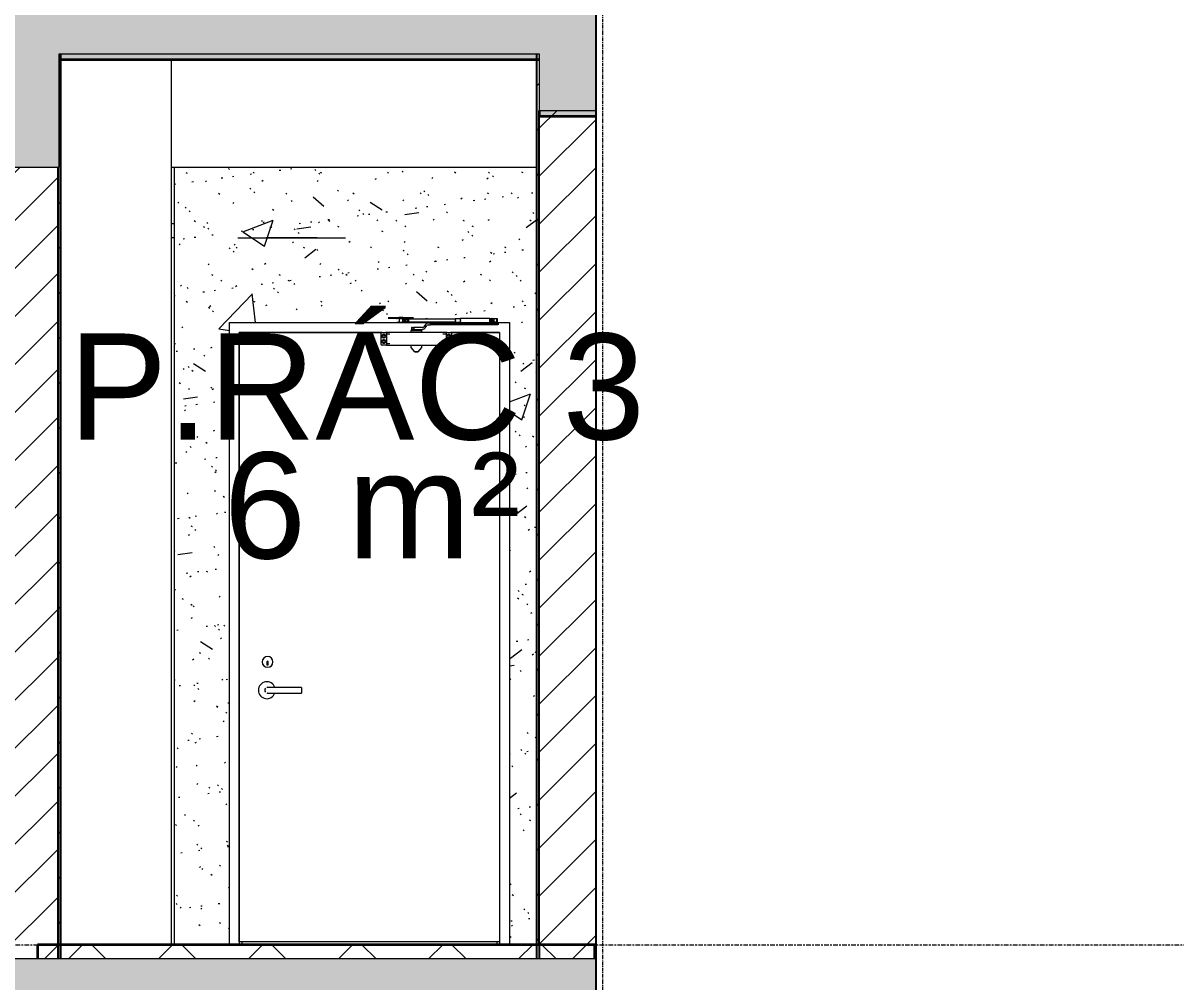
# Model space of a CAD drawing. Header units: millimetres. Extents: x 3451 to 201731, y -8641 to 35300.
# Drawn here: x 147142 to 151216, y 19068 to 22459 of the extents above; entities that cross this region are included whole.
import ezdxf

# ---------------------------------------------------------------- set-up
doc = ezdxf.new("R2010")
doc.units = ezdxf.units.MM
doc.linetypes.add('Centre', pattern=[31.75, 6.35, -4.7625, 15.875, -4.7625])
doc.linetypes.add('Grid Line', pattern=[22.225, 12.7, -3.175, 3.175, -3.175])
for name, color, linetype, lineweight in [('0-2', 50, 'Continuous', 5), ('A-AREA-IDEN', 2, 'Continuous', 9), ('A-CLNG', 13, 'Continuous', 9), ('A-DETL-GENF-1', 7, 'Continuous', 9), ('A-DETL-MEDM', 33, 'Continuous', 25), ('A-DETL-THIN', 151, 'Continuous', 9), ('A-DOOR', 31, 'Continuous', 9), ('A-DOOR-FRAM', 31, 'Continuous', 9), ('A-FLOR-1', 10, 'Continuous', 35), ('A-FLOR-3', 192, 'Continuous', 35), ('A-FLOR-LEVL-2', 51, 'Centre', 9), ('A-FLOR-PATT-1', 7, 'Continuous', 9), ('A-FLOR-PATT-3', 8, 'Continuous', 9), ('A-WALL', 113, 'Continuous', 9), ('A-WALL-1', 113, 'Continuous', 25), ('A-WALL-PATT-4', 111, 'Continuous', 9), ('E-LITE-EQPM', 33, 'Continuous', 9), ('I-WALL', 2, 'Continuous', 9), ('I-WALL-2', 2, 'Continuous', 25), ('S-BEAM-1', 12, 'Continuous', 5), ('S-BEAM-2', 10, 'Continuous', 35), ('S-BEAM-3', 7, 'Continuous', 9), ('S-GRID-1', 1, 'Grid Line', 9)]:
    doc.layers.add(name, color=color, linetype=linetype, lineweight=lineweight)
doc.styles.add('Arial_1', font='arial.ttf', dxfattribs={"height": 375})
pattern_1 = [(45, (148640.78, 14125), (-79.5495, 79.5495), [])]
pattern_2 = [(45, (148640.78, 14125), (-84.8528, 84.8528), [])]

# ---------------------------------------------------------------- blocks, each defined once
blk = doc.blocks.new('NCV_TKTC_KET CAU_rvt-2-TKCS_MẶT CẮT D')
at = {"layer": 'A-FLOR-PATT-1'}
h = blk.add_hatch(color=256, dxfattribs=at)
h.paths.add_polyline_path([(-37572.1, 22330), (-35537.4, 22330), (-35537.4, 22350), (-37938.6, 22350), (-37938.6, 22330)])
h.paths.add_polyline_path([(-66835.3, 22330), (-65032.3, 22330), (-65032.3, 22350), (-66835.3, 22350)])
h.paths.add_polyline_path([(-24866.9, 22330), (-24836.9, 22330), (-24836.9, 22350), (-28836.9, 22350), (-28836.9, 22330), (-25163.7, 22330)])
h.paths.add_polyline_path([(-58634.9, 22330), (-56833.3, 22330), (-56833.3, 22350), (-58634.9, 22350)])
h.paths.add_polyline_path([(-53357.9, 22330), (-51661.9, 22330), (-51661.9, 22350), (-53357.9, 22350), (-53357.9, 22330.4)])
at = {"layer": 'S-BEAM-1'}
blk.add_hatch(color=256, dxfattribs=at).paths.add_polyline_path([(-51461.9, 22130), (-51461.9, 22150), (-51661.9, 22150), (-51661.9, 22130)])
at = {"layer": 'A-FLOR-1'}
blk.add_line((-53357.9, 22330), (-51661.9, 22330), dxfattribs=at)
at = {"layer": 'S-BEAM-2'}
for p, q in [((-51661.9, 22150), (-51661.9, 22130)), ((-51661.9, 22130), (-51461.9, 22130))]:
    blk.add_line(p, q, dxfattribs=at)
at = {"layer": 'S-BEAM-3'}
blk.add_line((-52961.9, 21950), (-51671.9, 21950), dxfattribs=at)
blk = doc.blocks.new('FD_02 - FD_03 - FD_03-KY THUAT-900x2200mm-V496-TKCS_MẶT CẮT D')
at = {"layer": 'A-DOOR'}
for p, q in [((-52195.8, 21418.5), (-52195.3, 21418.5)), ((-52195.8, 21415.5), (-52195.3, 21415.5)), ((-52195.3, 21418.5), (-52176.1, 21418.5)), ((-52195.3, 21415.5), (-52176.1, 21415.5)), ((-52176.1, 21418.5), (-52175.8, 21418.5)), ((-52176.1, 21415.5), (-52175.8, 21415.5)), ((-52175.7, 21418.5), (-52170.5, 21418.5)), ((-52175.7, 21415.5), (-52170.5, 21415.5)), ((-52170.5, 21418.5), (-52169.4, 21418.5)), ((-52170.5, 21415.5), (-52169.4, 21415.5)), ((-52169.4, 21418.5), (-52152.9, 21418.5)), ((-52169.4, 21415.5), (-52152.9, 21415.5)), ((-52163.8, 21414.5), (-52165.8, 21414.5)), ((-52165.8, 21414.5), (-52163.8, 21414.5)), ((-52156.4, 21414.5), (-52163.8, 21414.5)), ((-52157.3, 21414.5), (-52157.3, 21400.5)), ((-52157.3, 21400.5), (-52155.6, 21400.5)), ((-52157, 21400.5), (-52157.3, 21400.5)), ((-52156.7, 21414.5), (-52157, 21414.5)), ((-52157, 21414.5), (-52145.5, 21414.5)), ((-52145.5, 21400.5), (-52157, 21400.5)), ((-52156.8, 21420.3), (-52156.8, 21418.5)), ((-52155.8, 21415.5), (-52155.8, 21414.5)), ((-52150.8, 21418.5), (-52153.3, 21418.5)), ((-52153.3, 21418.5), (-52150.8, 21418.5)), ((-52150.8, 21415.5), (-52153.3, 21415.5)), ((-52153.3, 21415.5), (-52150.8, 21415.5)), ((-52150.8, 21415.5), (-52153.3, 21415.5)), ((-52153.3, 21415.5), (-52150.8, 21415.5)), ((-52152.9, 21418.5), (-52148.6, 21418.5)), ((-52152.9, 21418.5), (-52148.6, 21418.5)), ((-52148.6, 21417.5), (-52152.9, 21417.5)), ((-52152.9, 21415.5), (-52148.6, 21415.5)), ((-52152.9, 21415.5), (-52148.6, 21415.5)), ((-52150.8, 21418.5), (-52152.3, 21418.5)), ((-52152.3, 21418.5), (-52150.8, 21418.5)), ((-52150.8, 21420.3), (-52150.8, 21420.3)), ((-52150.8, 21420.3), (-52150.8, 21420.3)), ((-52150.8, 21418.5), (-52148.3, 21418.5)), ((-52148.3, 21418.5), (-52150.8, 21418.5)), ((-52150.8, 21418.5), (-52149.2, 21418.5)), ((-52149.2, 21418.5), (-52150.8, 21418.5)), ((-52150.8, 21415.5), (-52148.3, 21415.5)), ((-52148.3, 21415.5), (-52150.8, 21415.5)), ((-52150.8, 21415.5), (-52148.3, 21415.5)), ((-52148.3, 21415.5), (-52150.8, 21415.5)), ((-52148.6, 21418.5), (-52132.1, 21418.5)), ((-52148.6, 21415.5), (-52132.1, 21415.5)), ((-52145.8, 21414.5), (-52145.8, 21415.5)), ((-52145.5, 21414.5), (-52139.8, 21414.5)), ((-52145.5, 21414.5), (-52145.5, 21400.5)), ((-52139.8, 21400.5), (-52145.5, 21400.5)), ((-51958.8, 21412.5), (-52145.2, 21412.5)), ((-52145.2, 21402.5), (-51958.8, 21402.5)), ((-52144.8, 21418.5), (-52144.8, 21420.3)), ((-52144.3, 21400.5), (-52144.3, 21414.5)), ((-52141.2, 21410.8), (-52141.2, 21408.9)), ((-52141.2, 21406), (-52141.2, 21404.2)), ((-52137.8, 21414.5), (-52139.8, 21414.5)), ((-52139.5, 21411.5), (-52134.8, 21411.5)), ((-52136.4, 21411.5), (-52139.5, 21411.5)), ((-52139.5, 21403.5), (-52136.4, 21403.5)), ((-52134.8, 21403.5), (-52139.5, 21403.5)), ((-52135.8, 21414.5), (-52137.8, 21414.5)), ((-52137.8, 21414.5), (-52135.8, 21414.5)), ((-52135.2, 21411.5), (-52136.4, 21411.5)), ((-52136.4, 21403.5), (-52135.2, 21403.5)), ((-52134.8, 21411.5), (-52133.6, 21411.5)), ((-52133.6, 21403.5), (-52134.8, 21403.5)), ((-52133.6, 21411.5), (-52126.7, 21411.5)), ((-52126.7, 21403.5), (-52133.6, 21403.5)), ((-52132.1, 21418.5), (-52131, 21418.5)), ((-52132.1, 21415.5), (-52131, 21415.5)), ((-52131, 21418.5), (-52125.8, 21418.5)), ((-52131, 21415.5), (-52125.8, 21415.5)), ((-52126.7, 21403.5), (-52126.7, 21411.5)), ((-52125.7, 21418.5), (-52125.4, 21418.5)), ((-52125.7, 21415.5), (-52125.4, 21415.5)), ((-52125.4, 21418.5), (-52106.2, 21418.5)), ((-52125.4, 21415.5), (-52106.2, 21415.5)), ((-52106.2, 21418.5), (-52105.8, 21418.5)), ((-52106.2, 21415.5), (-52105.8, 21415.5)), ((-52064, 21392.9), (-52069.8, 21384.6)), ((-52054.2, 21398), (-52054.2, 21398)), ((-52045.8, 21398), (-52054.2, 21398)), ((-52054.2, 21392), (-52045.8, 21392)), ((-52045.8, 21392), (-52045.8, 21398)), ((-52045.8, 21398), (-51810.3, 21398)), ((-51810.3, 21392), (-52045.8, 21392)), ((-51941.4, 21413.5), (-51958.8, 21413.5)), ((-51958.8, 21401.5), (-51941.4, 21401.5)), ((-51836.7, 21414.5), (-51941.4, 21414.5)), ((-51941.4, 21400.5), (-51836.7, 21400.5)), ((-51837.6, 21414), (-51835.9, 21414)), ((-51835.9, 21401), (-51837.6, 21401)), ((-51835.9, 21414), (-51829, 21414)), ((-51835.9, 21414), (-51835.9, 21401)), ((-51835.9, 21401.4), (-51835.9, 21413.6)), ((-51835.9, 21413.6), (-51835.9, 21401.4)), ((-51829, 21401), (-51835.9, 21401)), ((-51829.6, 21414), (-51829, 21414)), ((-51829, 21401), (-51829.6, 21401)), ((-51829, 21414), (-51821.9, 21414)), ((-51821.9, 21401), (-51829, 21401)), ((-51823.3, 21401), (-51823.3, 21398)), ((-51822.1, 21401.2), (-51822.1, 21398)), ((-51821.9, 21414), (-51810.3, 21414)), ((-51821.9, 21414), (-51821.9, 21401)), ((-51810.3, 21401), (-51821.9, 21401)), ((-51813.5, 21398), (-51813.5, 21401)), ((-51812.3, 21398), (-51812.3, 21414)), ((-51810.3, 21398), (-51808.2, 21398)), ((-51810.3, 21398), (-51810.3, 21392)), ((-51808.2, 21392), (-51810.3, 21392)), ((-51809.8, 21401), (-51809.8, 21414)), ((-51805.8, 21392), (-51805.8, 21398)), ((-52217.1, 21365), (-52721.9, 21365)), ((-52721.9, 19210), (-52721.9, 21365)), ((-52220.1, 21323), (-52220.1, 21362)), ((-52217.1, 21365), (-52204.9, 21365)), ((-52202.1, 21365), (-52204.9, 21365)), ((-52204.9, 21365), (-52202.9, 21365)), ((-52202.5, 21365), (-52202.2, 21365)), ((-51990.1, 21365), (-52202.1, 21365)), ((-52202.1, 21365), (-52202.1, 21364.7)), ((-52202.1, 21364.7), (-52202.1, 21356.1)), ((-52190.1, 21359), (-52202.1, 21359)), ((-52202.1, 21356.1), (-52202.1, 21354.3)), ((-52202.1, 21354.3), (-52202.1, 21330.7)), ((-52115.7, 21372), (-52115.7, 21365)), ((-52115, 21372), (-52115.7, 21372)), ((-52115.7, 21372), (-52115, 21372)), ((-52115, 21372), (-52076.6, 21372)), ((-52113.6, 21382), (-52113.6, 21376)), ((-52111.4, 21382), (-52113.6, 21382)), ((-52113.6, 21382), (-52105.1, 21382)), ((-52105.1, 21376), (-52113.6, 21376)), ((-52113.6, 21376), (-52111.4, 21376)), ((-52106.2, 21384), (-52098.8, 21384)), ((-52106.2, 21384), (-52106.2, 21382)), ((-52106.2, 21376), (-52106.2, 21374)), ((-52102.5, 21374), (-52106.2, 21374)), ((-52074.7, 21382), (-52105.1, 21382)), ((-52105.1, 21382), (-52105.1, 21376)), ((-52105.1, 21376), (-52074.7, 21376)), ((-52105.1, 21374), (-52105.1, 21372)), ((-52104.8, 21374), (-52105.1, 21374)), ((-52105.1, 21374), (-52104.8, 21374)), ((-52103.9, 21374), (-52104.8, 21374)), ((-52104.8, 21374), (-52103.9, 21374)), ((-52093.8, 21374), (-52102.5, 21374)), ((-52102.5, 21374), (-52098.5, 21374)), ((-52098.8, 21374), (-52102.5, 21374)), ((-52098.8, 21384), (-52088.8, 21384)), ((-52098.8, 21384), (-52098.8, 21382)), ((-52098.8, 21376), (-52098.8, 21374)), ((-52093.8, 21374), (-52098.8, 21374)), ((-52098.5, 21374), (-52089.8, 21374)), ((-52087.4, 21374), (-52093.8, 21374)), ((-52088.8, 21374), (-52093.8, 21374)), ((-52089.8, 21374), (-52087.4, 21374)), ((-52088.8, 21384), (-52086.1, 21384)), ((-52088.8, 21384), (-52088.8, 21382)), ((-52088.8, 21376), (-52088.8, 21374)), ((-52087.4, 21374), (-52088.8, 21374)), ((-52087.4, 21374), (-52087.1, 21374)), ((-52087.1, 21374), (-52087.4, 21374)), ((-52086.1, 21374), (-52087.4, 21374)), ((-52087.1, 21372), (-52087.1, 21374)), ((-52086.1, 21382), (-52086.1, 21384)), ((-52086.1, 21374), (-52086.1, 21376)), ((-52076.6, 21372), (-52077.2, 21372)), ((-52076.6, 21365), (-52076.6, 21372)), ((-52064.9, 21381.1), (-52059.1, 21389.4)), ((-51990.1, 21359), (-52002.1, 21359)), ((-51987.4, 21365), (-51990.1, 21365)), ((-51990.1, 21364.7), (-51990.1, 21365)), ((-51990.1, 21356.1), (-51990.1, 21364.7)), ((-51990.1, 21354.3), (-51990.1, 21356.1)), ((-51990.1, 21330.7), (-51990.1, 21354.3)), ((-51990, 21365), (-51989.8, 21365)), ((-51989.3, 21365), (-51987.4, 21365)), ((-51987.4, 21365), (-51975.1, 21365)), ((-51801.9, 21365), (-51975.1, 21365)), ((-51972.1, 21362), (-51972.1, 21323)), ((-51801.9, 21365), (-51801.9, 19210)), ((-52204.9, 21320), (-52217.1, 21320)), ((-52202.9, 21320), (-52204.9, 21320)), ((-52202.2, 21320), (-52202.5, 21320)), ((-52202.1, 21330.7), (-52202.1, 21328.9)), ((-52202.1, 21328.9), (-52202.1, 21320.3)), ((-52202.1, 21326), (-52190.1, 21326)), ((-52202.1, 21320.3), (-52202.1, 21320)), ((-52202.1, 21320), (-51990.1, 21320)), ((-52115.6, 21320), (-52115.6, 21312.4)), ((-52115.4, 21311.7), (-52102.4, 21296.3)), ((-52089.9, 21296.3), (-52076.9, 21311.7)), ((-52076.6, 21312.4), (-52076.6, 21320)), ((-52002.1, 21326), (-51990.1, 21326)), ((-51990.1, 21328.9), (-51990.1, 21330.7)), ((-51990.1, 21320.3), (-51990.1, 21328.9)), ((-51990.1, 21320), (-51990.1, 21320.3)), ((-51989.8, 21320), (-51990, 21320)), ((-51987.4, 21320), (-51989.3, 21320)), ((-51975.1, 21320), (-51987.4, 21320)), ((-52096.1, 21296), (-52096.1, 21296)), ((-52096.1, 21296), (-52096.1, 21296)), ((-52622.9, 20188.3), (-52622.9, 20197.7)), ((-52621, 20188.3), (-52622.9, 20188.3)), ((-52621, 20197.7), (-52621, 20188.3)), ((-52501.9, 20110), (-52606.9, 20110)), ((-52606.9, 20090), (-52501.9, 20090)), ((-52501.9, 20110), (-52501.9, 20100)), ((-52501.9, 20100), (-52501.9, 20090)), ((-51801.9, 19210), (-52721.9, 19210))]:
    blk.add_line(p, q, dxfattribs=at)
at = {"layer": 'A-DOOR', "flags": 128}
for points in [[(-52126.7, 21411.5), (-52125.7, 21411), (-52124.9, 21410.4), (-52124.3, 21409.7), (-52123.8, 21409), (-52123.5, 21408.3), (-52123.4, 21407.5)], [(-52123.4, 21407.5), (-52123.5, 21406.7), (-52123.8, 21406), (-52124.3, 21405.3), (-52124.9, 21404.6), (-52125.7, 21404), (-52126.7, 21403.5)], [(-52126, 21407.5), (-52126.1, 21408.3), (-52126.3, 21409), (-52126.6, 21409.7)], [(-52126.6, 21405.3), (-52126.3, 21406), (-52126.1, 21406.7), (-52126, 21407.5)], [(-52217.1, 21365), (-52217.8, 21364.9), (-52218.4, 21364.7), (-52219, 21364.3), (-52219.5, 21363.9), (-52219.8, 21363.3), (-52220.1, 21362.7), (-52220.1, 21362)], [(-51972.1, 21362), (-51972.2, 21362.7), (-51972.4, 21363.3), (-51972.8, 21363.9), (-51973.3, 21364.3), (-51973.8, 21364.7), (-51974.5, 21364.9), (-51975.1, 21365)], [(-52220.1, 21323), (-52220.1, 21322.3), (-52219.8, 21321.7), (-52219.5, 21321.1), (-52219, 21320.7), (-52218.4, 21320.3), (-52217.8, 21320.1), (-52217.1, 21320)], [(-52115.4, 21311.7), (-52115.4, 21311.7), (-52115.4, 21311.8), (-52115.4, 21311.8), (-52115.5, 21311.8), (-52115.5, 21311.9), (-52115.5, 21311.9), (-52115.5, 21312), (-52115.5, 21312), (-52115.6, 21312), (-52115.6, 21312.1), (-52115.6, 21312.1), (-52115.6, 21312.2), (-52115.6, 21312.2), (-52115.6, 21312.3), (-52115.6, 21312.3), (-52115.6, 21312.3), (-52115.6, 21312.4), (-52115.6, 21312.4)], [(-52076.6, 21312.4), (-52076.6, 21312.4), (-52076.6, 21312.3), (-52076.6, 21312.3), (-52076.6, 21312.2), (-52076.6, 21312.2), (-52076.7, 21312.1), (-52076.7, 21312.1), (-52076.7, 21312.1), (-52076.7, 21312), (-52076.7, 21312), (-52076.7, 21311.9), (-52076.8, 21311.9), (-52076.8, 21311.9), (-52076.8, 21311.8), (-52076.8, 21311.8), (-52076.8, 21311.7), (-52076.9, 21311.7), (-52076.9, 21311.7)], [(-51975.1, 21320), (-51974.5, 21320.1), (-51973.8, 21320.3), (-51973.3, 21320.7), (-51972.8, 21321.1), (-51972.4, 21321.7), (-51972.2, 21322.3), (-51972.1, 21323)], [(-52101.7, 21296), (-52101.7, 21296), (-52101.8, 21296), (-52101.8, 21296), (-52101.8, 21296), (-52101.9, 21296), (-52101.9, 21296), (-52102, 21296), (-52102, 21296), (-52102, 21296.1), (-52102.1, 21296.1), (-52102.1, 21296.1), (-52102.1, 21296.1), (-52102.2, 21296.1), (-52102.2, 21296.1), (-52102.2, 21296.2), (-52102.2, 21296.2), (-52102.3, 21296.2), (-52102.3, 21296.2), (-52102.3, 21296.3), (-52102.4, 21296.3), (-52102.4, 21296.3), (-52102.4, 21296.3)], [(-52096.1, 21296), (-52096.3, 21296), (-52096.6, 21296), (-52096.8, 21296), (-52097, 21296), (-52097.2, 21296), (-52097.5, 21296), (-52097.7, 21296), (-52097.9, 21296), (-52098.1, 21296), (-52098.3, 21296), (-52098.5, 21296), (-52098.7, 21296), (-52098.9, 21296), (-52099.1, 21296), (-52099.3, 21296), (-52099.5, 21296), (-52099.6, 21296), (-52099.8, 21296), (-52100, 21296), (-52100.1, 21296), (-52100.3, 21296), (-52100.4, 21296), (-52100.6, 21296), (-52100.7, 21296), (-52100.8, 21296), (-52100.9, 21296), (-52101, 21296), (-52101.1, 21296), (-52101.2, 21296), (-52101.3, 21296), (-52101.4, 21296), (-52101.5, 21296), (-52101.5, 21296), (-52101.6, 21296), (-52101.6, 21296), (-52101.7, 21296), (-52101.7, 21296), (-52101.7, 21296), (-52101.7, 21296)], [(-52101.7, 21296), (-52101.7, 21296), (-52101.7, 21296), (-52101.7, 21296), (-52101.6, 21296), (-52101.6, 21296), (-52101.5, 21296), (-52101.5, 21296), (-52101.4, 21296), (-52101.3, 21296), (-52101.3, 21296), (-52101.2, 21296), (-52101.1, 21296), (-52101, 21296), (-52100.8, 21296), (-52100.7, 21296), (-52100.6, 21296), (-52100.5, 21296), (-52100.3, 21296), (-52100.2, 21296), (-52100, 21296), (-52099.8, 21296), (-52099.7, 21296), (-52099.5, 21296), (-52099.3, 21296), (-52099.1, 21296), (-52098.9, 21296), (-52098.8, 21296), (-52098.6, 21296), (-52098.4, 21296), (-52098.1, 21296), (-52097.9, 21296), (-52097.7, 21296), (-52097.5, 21296), (-52097.3, 21296), (-52097.1, 21296), (-52096.9, 21296), (-52096.6, 21296), (-52096.4, 21296), (-52096.2, 21296), (-52096.1, 21296)], [(-52096.1, 21296), (-52095.9, 21296), (-52095.7, 21296), (-52095.5, 21296), (-52095.2, 21296), (-52095, 21296), (-52094.8, 21296), (-52094.6, 21296), (-52094.4, 21296), (-52094.2, 21296), (-52094, 21296), (-52093.8, 21296), (-52093.6, 21296), (-52093.4, 21296), (-52093.2, 21296), (-52093, 21296), (-52092.8, 21296), (-52092.6, 21296), (-52092.5, 21296), (-52092.3, 21296), (-52092.1, 21296), (-52092, 21296), (-52091.8, 21296), (-52091.7, 21296), (-52091.6, 21296), (-52091.4, 21296), (-52091.3, 21296), (-52091.2, 21296), (-52091.1, 21296), (-52091, 21296), (-52090.9, 21296), (-52090.9, 21296), (-52090.8, 21296), (-52090.7, 21296), (-52090.7, 21296), (-52090.6, 21296), (-52090.6, 21296), (-52090.6, 21296), (-52090.6, 21296), (-52090.6, 21296)], [(-52090.6, 21296), (-52090.6, 21296), (-52090.6, 21296), (-52090.6, 21296), (-52090.6, 21296), (-52090.7, 21296), (-52090.7, 21296), (-52090.8, 21296), (-52090.8, 21296), (-52090.9, 21296), (-52091, 21296), (-52091.1, 21296), (-52091.2, 21296), (-52091.3, 21296), (-52091.4, 21296), (-52091.5, 21296), (-52091.7, 21296), (-52091.8, 21296), (-52091.9, 21296), (-52092.1, 21296), (-52092.2, 21296), (-52092.4, 21296), (-52092.6, 21296), (-52092.7, 21296), (-52092.9, 21296), (-52093.1, 21296), (-52093.3, 21296), (-52093.5, 21296), (-52093.7, 21296), (-52093.9, 21296), (-52094.1, 21296), (-52094.3, 21296), (-52094.5, 21296), (-52094.7, 21296), (-52095, 21296), (-52095.2, 21296), (-52095.4, 21296), (-52095.6, 21296), (-52095.8, 21296), (-52096.1, 21296), (-52096.1, 21296)], [(-52089.9, 21296.3), (-52089.9, 21296.3), (-52089.9, 21296.3), (-52089.9, 21296.2), (-52090, 21296.2), (-52090, 21296.2), (-52090, 21296.2), (-52090, 21296.2), (-52090.1, 21296.1), (-52090.1, 21296.1), (-52090.1, 21296.1), (-52090.2, 21296.1), (-52090.2, 21296.1), (-52090.2, 21296.1), (-52090.3, 21296), (-52090.3, 21296), (-52090.3, 21296), (-52090.4, 21296), (-52090.4, 21296), (-52090.5, 21296), (-52090.5, 21296), (-52090.5, 21296), (-52090.6, 21296)], [(-52606.9, 20110), (-52607.5, 20110), (-52608.1, 20110), (-52608.7, 20110), (-52609.3, 20110), (-52609.9, 20110), (-52610.5, 20110), (-52611.1, 20110), (-52611.7, 20110), (-52612.2, 20110), (-52612.8, 20110), (-52613.3, 20110), (-52613.9, 20110), (-52614.4, 20110), (-52614.9, 20110), (-52615.4, 20110), (-52615.9, 20110), (-52616.4, 20110), (-52616.8, 20110), (-52617.3, 20110), (-52617.7, 20110), (-52618.1, 20110), (-52618.5, 20110), (-52618.9, 20110), (-52619.2, 20110), (-52619.6, 20110), (-52619.9, 20110), (-52620.2, 20110), (-52620.4, 20110), (-52620.7, 20110), (-52620.9, 20110), (-52621.1, 20110), (-52621.3, 20110), (-52621.5, 20110), (-52621.6, 20110), (-52621.7, 20110), (-52621.8, 20110), (-52621.9, 20110), (-52621.9, 20110), (-52621.9, 20110)], [(-52621.9, 20090), (-52621.9, 20090), (-52621.9, 20090), (-52621.8, 20090), (-52621.7, 20090), (-52621.6, 20090), (-52621.5, 20090), (-52621.4, 20090), (-52621.2, 20090), (-52621, 20090), (-52620.8, 20090), (-52620.5, 20090), (-52620.2, 20090), (-52620, 20090), (-52619.6, 20090), (-52619.3, 20090), (-52619, 20090), (-52618.6, 20090), (-52618.2, 20090), (-52617.8, 20090), (-52617.4, 20090), (-52616.9, 20090), (-52616.5, 20090), (-52616, 20090), (-52615.5, 20090), (-52615, 20090), (-52614.5, 20090), (-52614, 20090), (-52613.5, 20090), (-52612.9, 20090), (-52612.4, 20090), (-52611.8, 20090), (-52611.2, 20090), (-52610.7, 20090), (-52610.1, 20090), (-52609.5, 20090), (-52608.9, 20090), (-52608.3, 20090), (-52607.7, 20090), (-52607.1, 20090), (-52606.9, 20090)]]:
    blk.add_lwpolyline(points, dxfattribs=at)
at = {"layer": 'A-DOOR'}
for centre, radius, start, end in [((-52211.1, 21352), 3.5, 0, 180), ((-52211.1, 21352), 3.5, 180, 0), ((-51981.1, 21352), 3.5, 0, 180), ((-51981.1, 21352), 3.5, 180, 0), ((-52211.1, 21333), 3.5, 0, 180), ((-52211.1, 21333), 3.5, 180, 0), ((-51981.1, 21333), 3.5, 0, 180), ((-51981.1, 21333), 3.5, 180, 0), ((-52621.9, 20200), 19, 0, 180), ((-52621.9, 20200), 19, 180, 0), ((-52621.9, 20200), 2.5, 292.9918, 246.5794), ((-52624.4, 20100), 30, 18.9279, 180), ((-52624.4, 20100), 30, 180, 341.2838), ((-52621.9, 20100), 10, 135, 180), ((-52621.9, 20100), 10, 180, 225), ((-52621.9, 20100), 10, 75, 105), ((-52621.9, 20100), 10, 255, 285)]:
    blk.add_arc(centre, radius, start, end, dxfattribs=at)
for centre, major_axis, ratio, start_param, end_param in [((-52140.2, 21407.5), (0, 2.5), 0.965835, 0.261799, 0.523599), ((-52140.2, 21407.5), (0, 2.5), 0.965835, 2.617994, 2.879793), ((-52139.7, 21407.5), (0, 2.5), 0.965835, 0.261799, 0.523599), ((-52139.7, 21407.5), (0, 2.5), 0.965835, 0.261799, 0.523599), ((-52139.7, 21407.5), (0, 2.5), 0.965835, 2.617994, 2.879793), ((-52139.7, 21407.5), (0, 2.5), 0.965835, 2.617994, 2.879793), ((-52142, 21407.5), (0, 5), 0.259156, 4.942493, 5.172597), ((-52142, 21407.5), (0, 5), 0.259156, 4.252181, 4.466842), ((-52138.1, 21407.5), (0, 2.5), 0.965835, 2.075437, 2.356194), ((-52138.1, 21407.5), (0, 2.5), 0.965835, 2.075437, 2.356194), ((-52138.1, 21407.5), (0, 2.5), 0.965835, 0.785398, 1.047198), ((-52138.1, 21407.5), (0, 2.5), 0.965835, 0.785398, 1.047198), ((-52137.6, 21407.5), (0, 2.5), 0.965835, 4.712389, 7.853982), ((-52137.6, 21407.5), (0, 2.5), 0.965835, 1.570796, 4.712389), ((-52139.8, 21407.5), (0, 7), 0.965835, 4.712389, 6.283185), ((-52139.8, 21407.5), (0, 7), 0.965835, 3.141593, 4.712389), ((-52138.1, 21407.5), (0, 2.5), 0.965835, 4.712389, 6.806784), ((-52138.1, 21407.5), (0, 2.5), 0.965835, 4.712389, 6.806784), ((-52138.1, 21407.5), (0, 2.5), 0.965835, 2.617994, 4.712389), ((-52138.1, 21407.5), (0, 2.5), 0.965835, 2.617994, 4.712389), ((-52142.4, 21407.5), (0, 7), 0.965835, 4.712389, 5.759587), ((-52139.7, 21407.5), (0, 2.5), 0.965835, 4.712389, 6.021386), ((-52139.7, 21407.5), (0, 2.5), 0.965835, 4.712389, 6.021386), ((-52139.7, 21407.5), (0, 2.5), 0.965835, 3.403392, 4.712389), ((-52139.7, 21407.5), (0, 2.5), 0.965835, 3.403392, 4.712389), ((-52142.4, 21407.5), (0, 7), 0.965835, 3.665191, 4.538071), ((-52140.2, 21407.5), (0, 2.5), 0.965835, 4.712389, 5.759587), ((-52140.2, 21407.5), (0, 2.5), 0.965835, 3.665191, 4.712389), ((-52140.4, 21407.5), (0, 7), 0.965835, 4.712389, 6.021386), ((-52140.4, 21407.5), (0, 7), 0.965835, 3.403392, 4.712389), ((-52141.9, 21407.5), (0, 7), 0.965835, 4.974188, 5.759587), ((-52141.9, 21407.5), (0, 7), 0.965835, 3.665191, 4.45059), ((-52054.2, 21386), (0, 12), 1, 0, 0.959931), ((-52054.2, 21386), (0, 6), 1, 0, 0.959931), ((-51958.8, 21407.5), (0, 6), 0.259156, 4.712389, 6.806784), ((-51958.8, 21407.5), (0, 6), 0.259156, 2.617994, 4.712389), ((-51958.8, 21407.5), (0, 5), 0.259156, 4.712389, 6.283185), ((-51958.8, 21407.5), (0, 5), 0.259156, 3.141593, 4.712389), ((-51941.4, 21407.5), (0, 7), 0.259156, 4.712389, 7.068583), ((-51941.4, 21407.5), (0, 7), 0.259156, 2.356194, 4.712389), ((-51941.4, 21407.5), (0, 6), 0.259156, 4.712389, 6.806784), ((-51941.4, 21407.5), (0, 6), 0.259156, 2.617994, 4.712389), ((-51836.7, 21407.5), (0, 7), 0.259156, 5.776005, 6.283185), ((-51836.7, 21407.5), (0, 7), 0.259156, 3.141593, 3.648773), ((-51827.7, 21407.5), (0, 6.79), 0.965835, 0.291061, 1.570796), ((-51827.7, 21407.5), (0, 6.79), 0.965835, 1.570796, 2.850532), ((-51827.2, 21407.5), (0, 6.79), 0.965835, 0.291061, 1.570796), ((-51827.2, 21407.5), (0, 6.79), 0.965835, 1.570796, 2.850532), ((-51830.2, 21407.5), (0, 2.5), 0.965835, 4.712389, 7.068583), ((-51830.7, 21407.5), (0, 2.5), 0.965835, 4.712389, 6.806784), ((-51830.2, 21407.5), (0, 2.5), 0.965835, 2.356194, 4.712389), ((-51830.7, 21407.5), (0, 2.5), 0.965835, 2.617994, 4.712389), ((-51830.1, 21407.5), (0, 2.5), 0.965835, 4.712389, 7.068583), ((-51830.1, 21407.5), (0, 2.5), 0.965835, 2.356194, 4.712389), ((-51828.3, 21407.5), (0, 2.5), 0.965835, 4.712389, 7.853982), ((-51828.4, 21407.5), (0, 2.5), 0.965835, 4.712389, 7.853982), ((-51828.3, 21407.5), (0, 2.5), 0.965835, 1.570796, 4.712389), ((-51828.4, 21407.5), (0, 2.5), 0.965835, 1.570796, 4.712389), ((-51827.8, 21407.5), (0, 2.5), 0.965835, 4.712389, 7.853982), ((-51827.8, 21407.5), (0, 2.5), 0.965835, 1.570796, 4.712389), ((-52074.7, 21388), (0, 6), 1, 3.141593, 4.101524), ((-52074.7, 21388), (0, 12), 1, 3.141593, 4.101524)]:
    blk.add_ellipse(centre, major_axis=major_axis, ratio=ratio, start_param=start_param, end_param=end_param, dxfattribs=at)
for points, knots in [([(-51837, 21407.5), (-51837, 21407.8), (-51836.9, 21408.2), (-51836.9, 21408.7), (-51836.9, 21409), (-51836.8, 21409.4), (-51836.7, 21409.8), (-51836.7, 21410), (-51836.6, 21410.3), (-51836.6, 21410.4), (-51836.5, 21410.6), (-51836.5, 21410.8), (-51836.4, 21411.1), (-51836.3, 21411.3), (-51836.3, 21411.5), (-51836.2, 21411.7), (-51836.2, 21411.8), (-51836.1, 21412), (-51836.1, 21412.3), (-51836, 21412.5), (-51835.9, 21412.8), (-51835.9, 21413.2), (-51835.9, 21413.5), (-51835.9, 21413.6)], [0, 0, 0, 0, 0.1, 0.15, 0.2, 0.25, 0.3, 0.35, 0.375, 0.4, 0.425, 0.45, 0.5, 0.55, 0.575, 0.6, 0.625, 0.65, 0.7, 0.75, 0.8, 0.9, 1, 1, 1, 1]), ([(-51835.9, 21401.4), (-51835.9, 21401.5), (-51835.9, 21401.8), (-51835.9, 21402.2), (-51836, 21402.5), (-51836.1, 21402.7), (-51836.1, 21403), (-51836.2, 21403.2), (-51836.2, 21403.3), (-51836.3, 21403.5), (-51836.3, 21403.7), (-51836.4, 21403.9), (-51836.5, 21404.2), (-51836.5, 21404.4), (-51836.6, 21404.6), (-51836.6, 21404.7), (-51836.7, 21405), (-51836.7, 21405.2), (-51836.8, 21405.6), (-51836.9, 21406), (-51836.9, 21406.3), (-51836.9, 21406.8), (-51837, 21407.2), (-51837, 21407.5)], [0, 0, 0, 0, 0.1, 0.2, 0.25, 0.3, 0.35, 0.375, 0.4, 0.425, 0.45, 0.5, 0.55, 0.575, 0.6, 0.625, 0.65, 0.7, 0.75, 0.8, 0.85, 0.9, 1, 1, 1, 1]), ([(-52217.5, 21352), (-52217.5, 21353.2), (-52217, 21355), (-52215.5, 21356.9), (-52214, 21357.9), (-52212.3, 21358.5), (-52210.5, 21358.7), (-52208.8, 21358.4), (-52207.1, 21357.6), (-52205.8, 21356.4), (-52205.1, 21355.4), (-52204.9, 21354.9)], [0, 0, 0, 0, 0.2, 0.3, 0.4, 0.5, 0.6, 0.7, 0.8, 0.9, 1, 1, 1, 1]), ([(-52204.9, 21349.1), (-52205.4, 21348), (-52206.6, 21346.7), (-52208.8, 21345.6), (-52210.5, 21345.3), (-52212.3, 21345.5), (-52214, 21346.1), (-52215.5, 21347.1), (-52216.6, 21348.5), (-52217.3, 21350.2), (-52217.5, 21351.4), (-52217.5, 21352)], [0, 0, 0, 0, 0.2, 0.3, 0.4, 0.5, 0.6, 0.7, 0.8, 0.9, 1, 1, 1, 1]), ([(-51987.4, 21354.9), (-51986.9, 21356), (-51985.7, 21357.3), (-51983.5, 21358.4), (-51981.7, 21358.7), (-51979.9, 21358.5), (-51978.2, 21357.9), (-51976.8, 21356.9), (-51975.6, 21355.5), (-51974.9, 21353.8), (-51974.8, 21352.6), (-51974.8, 21352)], [0, 0, 0, 0, 0.2, 0.3, 0.4, 0.5, 0.6, 0.7, 0.8, 0.9, 1, 1, 1, 1]), ([(-51974.8, 21352), (-51974.8, 21350.8), (-51975.3, 21349), (-51976.8, 21347.1), (-51978.2, 21346.1), (-51979.9, 21345.5), (-51981.7, 21345.3), (-51983.5, 21345.6), (-51985.1, 21346.4), (-51986.5, 21347.6), (-51987.1, 21348.6), (-51987.4, 21349.1)], [0, 0, 0, 0, 0.2, 0.3, 0.4, 0.5, 0.6, 0.7, 0.8, 0.9, 1, 1, 1, 1]), ([(-52217.5, 21333), (-52217.5, 21334.2), (-52217, 21336), (-52215.5, 21337.9), (-52214, 21338.9), (-52212.3, 21339.5), (-52210.5, 21339.7), (-52208.8, 21339.4), (-52207.1, 21338.6), (-52205.8, 21337.4), (-52205.1, 21336.4), (-52204.9, 21335.9)], [0, 0, 0, 0, 0.2, 0.3, 0.4, 0.5, 0.6, 0.7, 0.8, 0.9, 1, 1, 1, 1]), ([(-52204.9, 21330.1), (-52205.4, 21329), (-52206.6, 21327.7), (-52208.8, 21326.6), (-52210.5, 21326.3), (-52212.3, 21326.5), (-52214, 21327.1), (-52215.5, 21328.1), (-52216.6, 21329.5), (-52217.3, 21331.2), (-52217.5, 21332.4), (-52217.5, 21333)], [0, 0, 0, 0, 0.2, 0.3, 0.4, 0.5, 0.6, 0.7, 0.8, 0.9, 1, 1, 1, 1]), ([(-51987.4, 21335.9), (-51986.9, 21337), (-51985.7, 21338.3), (-51983.5, 21339.4), (-51981.7, 21339.7), (-51979.9, 21339.5), (-51978.2, 21338.9), (-51976.8, 21337.9), (-51975.6, 21336.5), (-51974.9, 21334.8), (-51974.8, 21333.6), (-51974.8, 21333)], [0, 0, 0, 0, 0.2, 0.3, 0.4, 0.5, 0.6, 0.7, 0.8, 0.9, 1, 1, 1, 1]), ([(-51974.8, 21333), (-51974.8, 21331.8), (-51975.3, 21330), (-51976.8, 21328.1), (-51978.2, 21327.1), (-51979.9, 21326.5), (-51981.7, 21326.3), (-51983.5, 21326.6), (-51985.1, 21327.4), (-51986.5, 21328.6), (-51987.1, 21329.6), (-51987.4, 21330.1)], [0, 0, 0, 0, 0.2, 0.3, 0.4, 0.5, 0.6, 0.7, 0.8, 0.9, 1, 1, 1, 1])]:
    blk.add_open_spline(points, degree=3, knots=knots, dxfattribs=at)
for points in [[(-52204.9, 21354.9), (-52204.6, 21354.4), (-52204.3, 21353.5), (-52204.2, 21352.5), (-52204.2, 21352)], [(-52204.2, 21352), (-52204.2, 21351.5), (-52204.3, 21350.5), (-52204.6, 21349.6), (-52204.9, 21349.1)], [(-51988.1, 21352), (-51988.1, 21352.5), (-51988, 21353.5), (-51987.6, 21354.4), (-51987.4, 21354.9)], [(-51987.4, 21349.1), (-51987.6, 21349.6), (-51988, 21350.5), (-51988.1, 21351.5), (-51988.1, 21352)], [(-52204.9, 21335.9), (-52204.6, 21335.4), (-52204.3, 21334.5), (-52204.2, 21333.5), (-52204.2, 21333)], [(-52204.2, 21333), (-52204.2, 21332.5), (-52204.3, 21331.5), (-52204.6, 21330.6), (-52204.9, 21330.1)], [(-51988.1, 21333), (-51988.1, 21333.5), (-51988, 21334.5), (-51987.6, 21335.4), (-51987.4, 21335.9)], [(-51987.4, 21330.1), (-51987.6, 21330.6), (-51988, 21331.5), (-51988.1, 21332.5), (-51988.1, 21333)]]:
    blk.add_open_spline(points, degree=3, dxfattribs=at)
at = {"layer": 'A-DOOR-FRAM'}
for p, q in [((-52721.9, 21365), (-52721.9, 19200)), ((-52721.9, 21365), (-52217.1, 21365)), ((-52204.9, 21365), (-52202.1, 21365)), ((-51990.1, 21365), (-51987.4, 21365)), ((-51975.1, 21365), (-51801.9, 21365)), ((-51801.9, 21365), (-51801.9, 19200)), ((-52711.9, 19200), (-52711.9, 19210)), ((-51811.9, 19210), (-51811.9, 19200))]:
    blk.add_line(p, q, dxfattribs=at)
blk = doc.blocks.new('LIC_03 - LIC_03-ĐÈN LED ỐP TRẦN CHỐNG BỤI_ 1x24w_ ÁNH SÁNG TRẮNG 6000k-4360032-TKCS_MẶT CẮT D')
at = {"layer": 'E-LITE-EQPM'}
for p, q in [((-52727.1, 18300), (-52347.1, 18300)), ((-52627.1, 18300), (-52447.1, 18300)), ((-52447.1, 18300), (-52627.1, 18300)), ((-52537.1, 18300), (-52537.1, 18300))]:
    blk.add_line(p, q, dxfattribs=at)

msp = doc.modelspace()

# ---------------------------------------------------------------- hatches: boundary and pattern name
at = {"layer": 'A-DETL-GENF-1'}
h = msp.add_hatch(color=256, dxfattribs=at)
h.paths.add_polyline_path([(160692.2, 21950), (160692.2, 22350), (167092.5, 22350), (167092.5, 22100), (167692.5, 22100), (167692.5, 22350), (171492.9, 22350), (171492.9, 22150), (171692.9, 22150), (171692.9, 22350), (175790.9, 22350), (175790.9, 21950), (176090.9, 21950), (176090.9, 22550), (151265.9, 22550), (151265.9, 22150), (151467.6, 22150), (151467.6, 22350), (154892.5, 22350), (154892.5, 22150), (155092.5, 22150), (155092.5, 22350), (156090.8, 22350), (156090.8, 21950), (156392.5, 21950), (156392.5, 22350), (160390.5, 22350), (160390.5, 21950), (160443.5, 21950)])
h.paths.add_polyline_path([(122694.6, 21950), (122694.6, 22550), (122392.5, 22550), (122392.5, 21950)])
h.paths.add_polyline_path([(138892.2, 21950), (139044.6, 21950), (139044.6, 22350), (143794.6, 22350), (143794.6, 22150), (143994.6, 22150), (143994.6, 22350), (146969.9, 22350), (146969.9, 21950), (147269.9, 21950), (147269.9, 22350), (148965.9, 22350), (148965.9, 22150), (149165.9, 22151.3), (149165.9, 22550), (128994.6, 22550), (128994.6, 22150), (129194.6, 22150), (129194.6, 22350), (130594.7, 22350), (130594.7, 21950), (130894.7, 21950), (130894.7, 22350), (135595.5, 22350), (135595.5, 22150), (135794.6, 22150), (135794.6, 22350), (138744.6, 22350), (138744.6, 21950)])
h.paths.add_polyline_path([(126628.8, 22150), (126828.8, 22150), (126828.8, 22350), (128244.5, 22350), (128244.5, 22150), (128444.5, 22150), (128443, 22550), (126628.8, 22550)])
h = msp.add_hatch(color=256, dxfattribs=at)
h.paths.add_polyline_path([(160692.2, 18550), (160692.2, 18950), (167092.5, 18950), (167092.5, 18700), (167692.5, 18700), (167692.5, 18950), (171492.9, 18950), (171492.9, 18750), (171692.9, 18750), (171692.9, 18950), (175790.9, 18950), (175790.9, 18550), (176090.9, 18550), (176090.9, 19150), (151265.9, 19150), (151265.9, 18750), (151467.6, 18750), (151467.6, 18950), (154892.5, 18950), (154892.5, 18750), (155092.5, 18750), (155092.5, 18950), (156090.8, 18950), (156090.8, 18550), (156392.5, 18550), (156392.5, 18950), (160390.5, 18950), (160390.5, 18550), (160443.5, 18550)])
h.paths.add_polyline_path([(130894.7, 18550), (130894.7, 18950), (135595.5, 18950), (135595.5, 18750), (135794.6, 18750), (135794.6, 18950), (138744.6, 18950), (138744.6, 18550), (139044.6, 18550), (139044.6, 18950), (143794.6, 18950), (143794.6, 18750), (143994.6, 18750), (143994.6, 18950), (146969.9, 18950), (146969.9, 18550), (147269.9, 18550), (147269.9, 18950), (148965.9, 18950), (148965.9, 18750), (149165.9, 18751.3), (149165.9, 19150), (128994.6, 19150), (128994.6, 18750), (129194.6, 18750), (129194.6, 18950), (130594.7, 18950), (130594.7, 18550)])
h.paths.add_polyline_path([(122694.6, 18550), (122694.6, 19150), (122392.5, 19150), (122392.5, 18550)])
h.paths.add_polyline_path([(128444.5, 18750), (128443, 19150), (126628.8, 19150), (126628.8, 18750), (126828.8, 18750), (126828.8, 18950), (128244.5, 18950), (128244.5, 18750)])
at = {"layer": 'A-FLOR-PATT-3'}
h = msp.add_hatch(dxfattribs=at)
h.set_pattern_fill('FP_49', color=256, style=0, pattern_type=2)
h.set_pattern_definition([(45, (148640.78, 14125), (-159.099, 159.099), []), (135, (148640.78, 14125), (-159.099, -159.099), [])])
h.paths.add_polyline_path([(148965.9, 19150), (149162.7, 19150), (149162.7, 19200), (147192.5, 19200), (147192.5, 19150), (148688.2, 19150)])
at = {"layer": 'A-WALL-PATT-4'}
h = msp.add_hatch(dxfattribs=at)
h.set_pattern_fill('FP_40', color=256, style=0, pattern_type=2)
h.set_pattern_definition(pattern_1)
h.paths.add_polyline_path([(147275.6, 19200), (147275.6, 22350), (147269.9, 22350), (147269.9, 21950), (147265.6, 21950), (147265.6, 19200)])
h.paths.add_polyline_path([(147265.6, 22550), (147275.6, 22550), (147275.6, 22600), (147265.6, 22600)])
h = msp.add_hatch(dxfattribs=at)
h.set_pattern_fill('FP_40', color=256, style=0, pattern_type=2)
h.set_pattern_definition(pattern_1)
h.paths.add_polyline_path([(148965.9, 19200), (148965.9, 22350), (148955.9, 22350), (148955.9, 19200)])
h.paths.add_polyline_path([(148965.9, 22550), (148965.9, 22600), (148955.9, 22600), (148955.9, 22550)])
h = msp.add_hatch(dxfattribs=at)
h.set_pattern_fill('FP_32', color=256, style=0, pattern_type=2)
h.set_pattern_definition(pattern_2)
h.paths.add_polyline_path([(149165.9, 19150), (149165.9, 22150), (148965.9, 22150), (148965.9, 19150)])
h = msp.add_hatch(dxfattribs=at)
h.set_pattern_fill('FP_32', color=256, style=0, pattern_type=2)
h.set_pattern_definition(pattern_2)
h.paths.add_polyline_path([(147065.9, 19150), (147265.9, 19150), (147265.9, 21950), (147065.9, 21950), (147065.9, 20326.8)])
h = msp.add_hatch(dxfattribs=at)
h.set_pattern_fill('FP_35', color=256, style=0, pattern_type=2)
h.set_pattern_definition([(50, (148640.8, 14125), (1093.1, -95.63), [114.3, -1257.3]), (355, (148640.8, 14125), (-211.46, 1146.34), [91.44, -1005.84]), (100.451, (148731.9, 14117), (881.66, 1050.7), [97.14, -1068.54]), (46.184, (148640.8, 14429.8), (1626.47, -252.26), [171.45, -1885.95]), (96.636, (148776.3, 14408.8), (1424.4, 1484.57), [145.7, -1602.8]), (351.184, (148640.8, 14429.8), (1424.43, 1484.55), [137.16, -1508.76]), (21, (148793.2, 14353.6), (909.69, -613.59), [114.3, -1257.3]), (326, (148793.2, 14353.6), (370.81, 1105.13), [91.44, -1005.84]), (71.451, (148869, 14302.5), (1280.5, 491.53), [97.14, -1068.54]), (37.5, (148640.8, 14125), (18.531, 507.33), [50.29, -943.356, 50.29, -970.79, -1009.65]), (37.5, (148640.8, 14125), (18.531, 507.33), [-2014.73, 50.29, -959.36]), (7.5, (148640.8, 14125), (400.918, 601.084), [50.29, -531.876, 50.29, -920.496, -384.81]), (7.5, (148640.8, 14125), (400.918, 601.084), [-1552.956, 50.29, -334.52]), (327.5, (148300.93, 14125), (813.545, -34.374), [50.29, -330.71, 50.29, -1138.43, -1577.34]), (327.5, (148300.93, 14125), (813.545, -34.374), [-1569.72, 50.29, -1527.05]), (317.5, (148148.5, 14125), (888.775, 152.56), [50.29, -445.01, 50.29, -739.14, -1120.14]), (317.5, (148148.5, 14125), (888.775, 152.56), [-1284.73, 50.29, -1069.85])])
h.paths.add_polyline_path([(148792, 21401), (148687.7, 21402.6), (148687.9, 21411.7), (148688.2, 21414.5), (148792.9, 21412.8), (148796.5, 21406.7), (148792.3, 21401.4)])
h.paths.add_polyline_path([(147870.9, 19200), (147870.9, 21400), (148792.8, 21401.4), (148801.6, 21405.3), (148801.1, 21409), (148800.1, 21410.3), (148798.4, 21410.6), (148792, 21414), (148817.6, 21412.8), (148816.6, 21401), (148860.9, 21400), (148860.9, 19200), (148955.9, 19200), (148955.9, 21950), (147675.9, 21950), (147675.9, 19200)])
h.paths.add_polyline_path([(148488, 21400.5), (148472.2, 21400.5), (148471.4, 21414.5), (148458.5, 21415.5), (148458.5, 21418.5), (148495.7, 21418.5), (148495.7, 21415.5), (148488, 21414.5), (148487.8, 21409.9), (148487.2, 21408.2), (148486.9, 21406.3), (148488.5, 21405.7), (148488.2, 21402.7)])
h.paths.add_polyline_path([(148670, 21402.3), (148670.3, 21404), (148670.2, 21411.7), (148670.6, 21412.7), (148687.6, 21411.7), (148687.6, 21403.3), (148687.2, 21402.3), (148670.2, 21402.3)])
h.paths.add_polyline_path([(148669.1, 21402.5), (148503.3, 21405), (148504.3, 21408.3), (148502, 21411), (148504.3, 21411.5), (148670, 21411), (148669.8, 21403.5), (148669.4, 21402.7)])
h.paths.add_polyline_path([(148494.2, 21403.5), (148492.8, 21408.8), (148494.2, 21411.5), (148501.2, 21411), (148501.2, 21403.5)])
h.paths.add_polyline_path([(148451.8, 21415.5), (148432.5, 21415.5), (148432.5, 21418.5), (148451.8, 21418.5)])
h.paths.add_polyline_path([(148496.8, 21415.5), (148496.8, 21418.5), (148502, 21418.5), (148501.2, 21415.5)])
h.paths.add_polyline_path([(148479.2, 21415.5), (148479.2, 21417.5), (148475, 21417.5), (148475, 21415.5)])
h.paths.add_polyline_path([(148457.3, 21415.5), (148452.1, 21415.5), (148452.1, 21418.5), (148457.3, 21418.5)])
h.paths.add_polyline_path([(148521.7, 21415.5), (148502.4, 21415.5), (148504, 21418.5), (148521.7, 21418.5)])
h = msp.add_hatch(dxfattribs=at)
h.set_pattern_fill('FP_36', color=256, style=0, pattern_type=2)
h.set_pattern_definition([(37.5, (148640.78, 14125), (-4.7995, 146.8239), [5.029, -110.795, 5.029, -124.511, -123.825]), (37.5, (148640.78, 14125), (-4.7995, 146.8239), [-245.364, 5.029, -118.796]), (7.5, (148640.78, 14125), (134.8574, 215.047), [5.029, -57.455, 5.029, -99.365, -40.005]), (7.5, (148640.78, 14125), (134.8574, 215.047), [-166.878, 5.029, -34.976]), (327.5, (148547.06, 14125), (237.2978, 0.4316), [5.029, -33.071, 5.029, -132.131, -179.07]), (327.5, (148547.06, 14125), (237.2978, 0.4316), [-175.26, 5.029, -174.041]), (317.5, (148547.06, 14125), (229.067, 66.879), [5.029, -14.021, 5.029, -84.887, -102.87]), (317.5, (148547.06, 14125), (229.067, 66.879), [-108.966, 5.029, -97.841])])
h.paths.add_polyline_path([(148792, 21401), (148687.7, 21402.6), (148687.9, 21411.7), (148688.2, 21414.5), (148792.9, 21412.8), (148796.5, 21406.7), (148792.3, 21401.4)])
h.paths.add_polyline_path([(147870.9, 19200), (147870.9, 21400), (148792.8, 21401.4), (148801.6, 21405.3), (148801.1, 21409), (148800.1, 21410.3), (148798.4, 21410.6), (148792, 21414), (148817.6, 21412.8), (148816.6, 21401), (148860.9, 21400), (148860.9, 19200), (148955.9, 19200), (148955.9, 21950), (147675.9, 21950), (147675.9, 19200)])
h.paths.add_polyline_path([(148488, 21400.5), (148472.2, 21400.5), (148471.4, 21414.5), (148458.5, 21415.5), (148458.5, 21418.5), (148495.7, 21418.5), (148495.7, 21415.5), (148488, 21414.5), (148487.8, 21409.9), (148487.2, 21408.2), (148486.9, 21406.3), (148488.5, 21405.7), (148488.2, 21402.7)])
h.paths.add_polyline_path([(148670, 21402.3), (148670.3, 21404), (148670.2, 21411.7), (148670.6, 21412.7), (148687.6, 21411.7), (148687.6, 21403.3), (148687.2, 21402.3), (148670.2, 21402.3)])
h.paths.add_polyline_path([(148669.1, 21402.5), (148503.3, 21405), (148504.3, 21408.3), (148502, 21411), (148504.3, 21411.5), (148670, 21411), (148669.8, 21403.5), (148669.4, 21402.7)])
h.paths.add_polyline_path([(148494.2, 21403.5), (148492.8, 21408.8), (148494.2, 21411.5), (148501.2, 21411), (148501.2, 21403.5)])
h.paths.add_polyline_path([(148451.8, 21415.5), (148432.5, 21415.5), (148432.5, 21418.5), (148451.8, 21418.5)])
h.paths.add_polyline_path([(148496.8, 21415.5), (148496.8, 21418.5), (148502, 21418.5), (148501.2, 21415.5)])
h.paths.add_polyline_path([(148479.2, 21415.5), (148479.2, 21417.5), (148475, 21417.5), (148475, 21415.5)])
h.paths.add_polyline_path([(148457.3, 21415.5), (148452.1, 21415.5), (148452.1, 21418.5), (148457.3, 21418.5)])
h.paths.add_polyline_path([(148521.7, 21415.5), (148502.4, 21415.5), (148504, 21418.5), (148521.7, 21418.5)])
h = msp.add_hatch(dxfattribs=at)
h.set_pattern_fill('FP_40', color=256, style=0, pattern_type=2)
h.set_pattern_definition(pattern_1)
h.paths.add_polyline_path([(147275.6, 15800), (147275.6, 18950), (147269.9, 18950), (147269.9, 18550), (147265.6, 18550), (147265.6, 15800)])
h.paths.add_polyline_path([(147265.6, 19150), (147275.6, 19150), (147275.6, 19200), (147265.6, 19200)])
h = msp.add_hatch(dxfattribs=at)
h.set_pattern_fill('FP_40', color=256, style=0, pattern_type=2)
h.set_pattern_definition(pattern_1)
h.paths.add_polyline_path([(148965.9, 15800), (148965.9, 18950), (148955.9, 18950), (148955.9, 15800)])
h.paths.add_polyline_path([(148955.9, 19150), (148965.9, 19150), (148965.9, 19200), (148955.9, 19200)])

# ---------------------------------------------------------------- linework, layer by layer
at = {"layer": 'A-CLNG'}
for p, q in [((147665.9, 21750), (147675.9, 21750)), ((147675.9, 21700), (147665.9, 21700))]:
    msp.add_line(p, q, dxfattribs=at)
at = {"layer": 'A-DETL-MEDM'}
msp.add_line((149165.9, 30600), (149165.9, -3850), dxfattribs=at)
at = {"layer": 'A-DETL-THIN'}
for p, q in [((147269.9, 21950), (147269.9, 22350)), ((147269.9, 22350), (148965.9, 22350)), ((148965.9, 22350), (148965.9, 22150)), ((148965.9, 22150), (149165.9, 22150)), ((146969.9, 21950), (147269.9, 21950)), ((149165.9, 19150), (128994.6, 19150))]:
    msp.add_line(p, q, dxfattribs=at)
at = {"layer": 'A-FLOR-3'}
for p, q in [((149162.7, 19200), (147192.5, 19200)), ((147192.5, 19200), (147192.5, 19150)), ((149162.7, 19150), (149162.7, 19200))]:
    msp.add_line(p, q, dxfattribs=at)
at = {"layer": 'A-FLOR-LEVL-2'}
msp.add_line((106972.4, 19200), (198239.7, 19200), dxfattribs=at)
at = {"layer": 'A-WALL'}
msp.add_line((147665.9, 19200), (147665.9, 22330), dxfattribs=at)
at = {"layer": 'A-WALL-1'}
for p, q in [((147265.9, 19150), (147265.9, 21950)), ((148965.9, 19200), (148965.9, 19150))]:
    msp.add_line(p, q, dxfattribs=at)
at = {"layer": 'I-WALL'}
for p, q in [((147675.9, 21950), (147675.9, 19200)), ((147870.9, 19200), (147870.9, 21400)), ((147870.9, 21400), (148806.4, 21400)), ((148814.8, 21400), (148860.9, 21400)), ((148860.9, 21400), (148860.9, 19200))]:
    msp.add_line(p, q, dxfattribs=at)
at = {"layer": 'I-WALL-2'}
for p, q in [((147275.6, 19200), (147275.6, 22350)), ((148955.9, 22350), (148955.9, 19200)), ((148965.9, 19200), (148965.9, 22150)), ((147265.6, 21950), (147265.6, 19200)), ((147275.6, 19200), (147265.6, 19200)), ((147265.6, 19200), (147265.6, 19150)), ((147275.6, 19150), (147275.6, 19200)), ((148955.9, 19200), (148955.9, 19150)), ((148965.9, 19200), (148955.9, 19200))]:
    msp.add_line(p, q, dxfattribs=at)
at = {"layer": 'S-GRID-1'}
msp.add_line((149190.9, -3541.4), (149190.9, 30542.5), dxfattribs=at)

# ---------------------------------------------------------------- block references
at = {"layer": '0-2'}
msp.add_blockref('NCV_TKTC_KET CAU_rvt-2-TKCS_MẶT CẮT D', (200627.8, 0), dxfattribs=at)
at = {"layer": 'A-DOOR'}
msp.add_blockref('FD_02 - FD_03 - FD_03-KY THUAT-900x2200mm-V496-TKCS_MẶT CẮT D', (200627.8, 0), dxfattribs=at)
at = {"layer": 'E-LITE-EQPM'}
msp.add_blockref('LIC_03 - LIC_03-ĐÈN LED ỐP TRẦN CHỐNG BỤI_ 1x24w_ ÁNH SÁNG TRẮNG 6000k-4360032-TKCS_MẶT CẮT D', (200627.8, 3400), dxfattribs=at)

# ---------------------------------------------------------------- texts
at = {"layer": 'A-AREA-IDEN', "char_height": 375, "line_spacing_factor": 0.936439, "style": 'Arial_1'}
for s, insert, width, attachment_point in [('\\pt7.5,15,22.5,30,37.5,45,52.5,60,67.5,75,82.5,90,97.5,105,112.5,120,127.5,135,142.5,150,157.5,165,172.5,180,187.5,195,202.5,210,217.5,225,232.5,240;P.RÁC 3', (148320.8, 20981.2), 2044.5, 8), ('\\pt7.5,15,22.5,30,37.5,45,52.5,60,67.5,75,82.5,90,97.5,105,112.5,120,127.5,135,142.5,150,157.5,165,172.5,180,187.5,195,202.5,210,217.5,225,232.5,240;6 m²', (148374.5, 20750.7), 1072.5, 5)]:
    msp.add_mtext(s, dxfattribs=dict(at, insert=insert, width=width, attachment_point=attachment_point))

doc.saveas('drawing.dxf')
